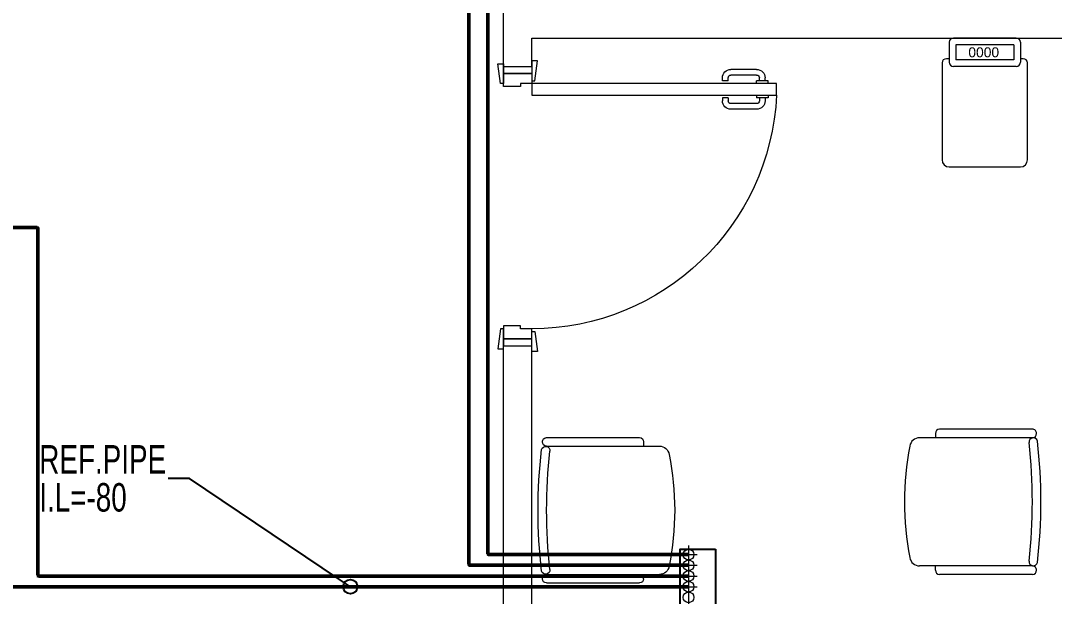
# Model space of a CAD drawing. Header units: millimetres. Extents: x -160614 to 59925, y -157025 to 0.
# Drawn here: x -128454 to -124825, y -111402 to -109382 of the extents above; entities that cross this region are included whole.
import ezdxf
from ezdxf import colors
from ezdxf.entities.mleader import LeaderData, LeaderLine
from ezdxf.math import Vec2, Vec3

# ---------------------------------------------------------------- set-up
doc = ezdxf.new("R2010")
doc.units = ezdxf.units.MM
doc.header["$LTSCALE"] = 8
doc.linetypes.add('AXES', pattern=[50.8, 31.75, -6.35, 6.35, -6.35])
doc.layers.get('0').update_dxf_attribs({"color": 9, "lineweight": 5})
for name, color, linetype, lineweight in [('72_EGR_EQP_TAG', 9, 'Continuous', 5), ('LOADING', 9, 'Continuous', 5), ('Walls', 9, 'Continuous', 5), ('Wooden Joinery', 9, 'Continuous', 5)]:
    doc.layers.add(name, color=color, linetype=linetype, lineweight=lineweight)
for name, color, linetype in [('A-OPEN', 4, 'Continuous'), ('M-TEXT-RP', 7, 'Continuous'), ('REF', 42, 'Continuous'), ('REF-thin', 8, 'Continuous')]:
    doc.layers.add(name, color=color, linetype=linetype)
doc.layers.get('0').off()
doc.layers.get('0').freeze()
doc.styles.add('LEROY100', font='arial.ttf', dxfattribs={"width": 0.7})
doc.styles.get("Standard").update_dxf_attribs({"font": 'ARIALUNI.TTF'})

# ---------------------------------------------------------------- blocks, each defined once
blk = doc.blocks.new('A$C72370EFE')
at = {"layer": 'Wooden Joinery'}
for p, q in [((-0.01, -0.03), (-0.01, -0.07)), ((0, -0.03), (-0.01, -0.03)), ((0.04, -0.03), (0.05, -0.03)), ((0.05, -0.03), (0.05, -0.07)), ((-0.05, -0.07), (-0.05, -0.16)), ((-0.03, -0.07), (-0.03, -0.16)), ((-0.01, -0.04), (-0.02, -0.04)), ((-0.01, -0.06), (-0.02, -0.06)), ((0, -0.07), (-0.01, -0.07)), ((0.04, -0.07), (0.05, -0.07)), ((0.05, -0.04), (0.06, -0.04)), ((0.05, -0.06), (0.06, -0.06)), ((0.07, -0.07), (0.07, -0.16)), ((0.09, -0.07), (0.09, -0.16)), ((-0.01, -0.17), (-0.02, -0.17)), ((-0.01, -0.17), (-0.01, -0.19)), ((0.05, -0.17), (0.06, -0.17)), ((0.05, -0.17), (0.05, -0.19)), ((-0.01, -0.19), (-0.02, -0.19)), ((0.05, -0.19), (0.06, -0.19))]:
    blk.add_line(p, q, dxfattribs=at)
for centre, radius, start, end in [((-0.02, -0.07), 0.03, 90, 180), ((-0.02, -0.07), 0.01, 90, 180), ((0.06, -0.07), 0.03, 0, 90), ((0.06, -0.07), 0.01, 0, 90), ((-0.02, -0.16), 0.03, 180, 270), ((-0.02, -0.16), 0.01, 180, 270), ((0.06, -0.16), 0.01, 270, 0), ((0.06, -0.16), 0.03, 270, 0)]:
    blk.add_arc(centre, radius, start, end, dxfattribs=at)
blk = doc.blocks.new('A$C5DAD61B4')
at = {"layer": 'Wooden Joinery'}
for points in [[(80, 959.1), (80, 969.1), (10, 979.1), (10, 959.1)], [(940, 959.1), (940, 969.1), (1010, 979.1), (1010, 959.1)], [(70, 859.1), (70, 849.1), (0, 839.1), (0, 859.1)], [(120, 859.1), (120, 0), (80, 0), (80, 859.1)], [(950, 859.1), (950, 849.1), (1020, 839.1), (1020, 859.1)]]:
    blk.add_lwpolyline(points, close=True, dxfattribs=at)
for points in [[(45, 859.1), (45, 959.1), (20, 959.1), (20, 859.1), (45, 859.1)], [(45, 859.1), (80, 859.1), (80, 899.1), (90, 899.1), (90, 959.1), (45, 959.1), (45, 859.1)], [(975, 859.1), (940, 859.1), (940, 899.1), (930, 899.1), (930, 959.1), (975, 959.1), (975, 859.1)], [(975, 859.1), (975, 959.1), (1000, 959.1), (1000, 859.1), (975, 859.1)]]:
    blk.add_lwpolyline(points, dxfattribs=at)
blk.add_arc((80, 859.1), 860, 272.666, 0, dxfattribs=at)
at = {"layer": 'Wooden Joinery', "xscale": 999.9999999998854, "yscale": 999.9999999998854, "zscale": 999.9999999998854, "rotation": 180}
blk.add_blockref('A$C72370EFE', (120, 0), dxfattribs=at)
blk = doc.blocks.new('GF21016-P')
at = {"layer": 'LOADING', "extrusion": (-1.24384e-09, -1.20261e-09, -1)}
for p, q in [((0.0128, 0.0179), (0.0128, 0.4136)), ((0.4628, 0.0179), (0.4628, 0.4136)), ((-0.0172, 0.0179), (-0.0172, 0.3435)), ((-0.0022, 0.3585), (0.0128, 0.3585)), ((0.4778, 0.3585), (0.4628, 0.3585)), ((0.4928, 0.0179), (0.4928, 0.3435)), ((0.4778, 0.0029), (0.4778, 0.0029))]:
    blk.add_line(p, q, dxfattribs=at)
for centre, radius, start, end in [((-0.2378, -0.5362), 1.0036, 78.7568, 101.2432), ((-0.0478, 0.4136), 0.035, 0, 80.6557), ((-0.4278, 0.4136), 0.035, 99.3443, 180), ((0.0022, 0.3435), 0.015, 0, 90), ((-0.4778, 0.3435), 0.015, 90, 180), ((0.0022, 0.0179), 0.015, 270, 0), ((0.0022, 0.0179), 0.015, 180, 270), ((-0.0284, 0.0145), 0.015, 284.3864, 95.5209), ((-0.2378, 1.8734), 1.8855, 263.5119, 276.4881), ((-0.2378, 1.8928), 1.8749, 263.6341, 276.3659), ((-0.4471, 0.0145), 0.015, 84.4791, 255.6136), ((-0.4778, 0.0179), 0.015, 270, 0), ((-0.4778, 0.0179), 0.015, 180, 270)]:
    blk.add_arc(centre, radius, start, end, dxfattribs=at)
blk = doc.blocks.new('HF13461A-P')
at = {"layer": 'LOADING'}
for p, q in [((0.2579, 0.4503), (0.0379, 0.4503)), ((0.0229, 0.4353), (0.0229, 0.3653)), ((0.2493, 0.4266), (0.0466, 0.4266)), ((0.0466, 0.4266), (0.0466, 0.3739)), ((0.2493, 0.4266), (0.2493, 0.3739)), ((0.2729, 0.4353), (0.2729, 0.3653)), ((0.0229, 0.3778), (0.0129, 0.3778)), ((0.2493, 0.3739), (0.0466, 0.3739)), ((0.2829, 0.3778), (0.2729, 0.3778)), ((-0.0021, 0.3628), (-0.0021, 0.0228)), ((0.2579, 0.3503), (0.0379, 0.3503)), ((0.2979, 0.0228), (0.2979, 0.3628)), ((0.0229, -0.0022), (0.2729, -0.0022))]:
    blk.add_line(p, q, dxfattribs=at)
for centre, radius, start, end in [((0.0379, 0.4353), 0.015, 90, 180), ((0.2579, 0.4353), 0.015, 0, 90), ((0.0129, 0.3628), 0.015, 90, 180), ((0.0379, 0.3653), 0.015, 180, 270), ((0.2579, 0.3653), 0.015, 270, 0), ((0.2829, 0.3628), 0.015, 0, 90), ((0.0229, 0.0228), 0.025, 180, 270), ((0.2729, 0.0228), 0.025, 270, 0)]:
    blk.add_arc(centre, radius, start, end, dxfattribs=at)
blk.add_text('0000', height=0.03477, dxfattribs=at).set_placement((0.0901, 0.3829))
blk = doc.blocks.new('GF1')
at = {"layer": 'Walls', "color": 9}
for p, q in [((-126759.6, -109542.6), (-126759.6, -109342.6)), ((-126659.6, -109442.6), (-122507.8, -109442.6)), ((-126659.6, -109542.6), (-126659.6, -109442.6)), ((-126759.6, -109542.6), (-126659.6, -109542.6)), ((-126759.6, -110522.6), (-126659.6, -110522.6)), ((-126759.6, -113152.6), (-126759.6, -110532.6)), ((-126659.6, -112952.6), (-126659.6, -110542.6))]:
    blk.add_line(p, q, dxfattribs=at)
at = {"layer": 'LOADING', "color": 9, "lineweight": 0, "xscale": 1000, "yscale": 1000, "zscale": 1000}
blk.add_blockref('HF13461A-P', (-125217.2, -109892.9), dxfattribs=at)
at = {"layer": 'LOADING', "color": 9, "extrusion": (-2.24019e-05, -2.67576e-11, 1), "xscale": -1000.000000000003, "yscale": 1000.000000000003, "zscale": -1000.000000000003, "rotation": 90.00002511235276}
blk.add_blockref('GF21016-P', (-124884.4, -110832.2, 2.8), dxfattribs=at)
at = {"layer": 'LOADING', "color": 9, "extrusion": (-1.86519e-05, -4.75185e-05, 1), "xscale": 1000.000000000001, "yscale": 1000.000000000001, "zscale": -1000.000000000001, "rotation": 269.9999749024568}
blk.add_blockref('GF21016-P', (-126625.6, -110861.9, 7.6), dxfattribs=at)
at = {"layer": 'Wooden Joinery', "color": 9, "xscale": -1, "rotation": 90}
blk.add_blockref('A$C5DAD61B4', (-125800.5, -109522.6), dxfattribs=at)
blk = doc.blocks.new('_Origin')
at = {"color": 0, "linetype": 'ByBlock', "lineweight": -2}
blk.add_line((0, 0), (-1, 0), dxfattribs=at)
blk.add_circle((0, 0), 0.5, dxfattribs=at)

msp = doc.modelspace()

# ---------------------------------------------------------------- linework, layer by layer
at = {"layer": 'A-OPEN'}
msp.add_lwpolyline([(-126015, -111236.5), (-126015, -111503.2), (-126139.4, -111503.2), (-126139.4, -111236.5)], close=True, dxfattribs=at)
at = {"layer": 'REF', "lineweight": 50}
for p, q in [((-126880.9, -111290.3), (-126880.9, -107563.9)), ((-126814.3, -111252.8), (-126814.3, -108445.5)), ((-128396.4, -110107.7), (-129656.8, -110107.7)), ((-128393.9, -111327.8), (-128393.9, -110110.2)), ((-126109.4, -111255.3), (-126811.8, -111255.3)), ((-126109.4, -111292.8), (-126878.4, -111292.8)), ((-126109.4, -111330.3), (-128391.4, -111330.3)), ((-126109.4, -111367.8), (-128484.6, -111367.8))]:
    msp.add_line(p, q, dxfattribs=at)
at = {"layer": 'REF', "linetype": 'Continuous', "lineweight": 15, "ltscale": 1.02}
for centre in [(-126109.4, -111255.3), (-126109.4, -111292.8), (-126109.4, -111330.3), (-126109.4, -111367.8), (-126109.4, -111405.3)]:
    msp.add_circle(centre, 18.8, dxfattribs=at)
at = {"layer": 'REF', "lineweight": 50, "ltscale": 1.034}
for centre, start, end in [((-128396.4, -110110.2), 0, 90), ((-126811.8, -111252.8), 180, 270), ((-126878.4, -111290.3), 180, 270), ((-128391.4, -111327.8), 180, 270)]:
    msp.add_arc(centre, 2.5, start, end, dxfattribs=at)
at = {"layer": 'REF-thin', "linetype": 'AXES', "lineweight": 20, "ltscale": 1.02}
for p, q in [((-126109.4, -111223.3), (-126109.4, -111283.3)), ((-126109.4, -111225.3), (-126109.4, -111285.3)), ((-126139.4, -111255.3), (-126079.4, -111255.3)), ((-126109.4, -111262.8), (-126109.4, -111322.8)), ((-126139.4, -111292.8), (-126079.4, -111292.8)), ((-126109.4, -111300.3), (-126109.4, -111360.3)), ((-126139.4, -111330.3), (-126079.4, -111330.3)), ((-126109.4, -111337.8), (-126109.4, -111397.8)), ((-126139.4, -111367.8), (-126079.4, -111367.8)), ((-126109.4, -111375.3), (-126109.4, -111435.3))]:
    msp.add_line(p, q, dxfattribs=at)

# ---------------------------------------------------------------- block references
at = {"layer": '72_EGR_EQP_TAG'}
msp.add_blockref('GF1', (0, 0), dxfattribs=at)

# ---------------------------------------------------------------- leaders
at = {"layer": 'M-TEXT-RP', "lineweight": 15}
ml = msp.add_multileader_mtext('Standard', dxfattribs=at)
ml.set_content('\\A1;REF.PIPE{\\H0.99997x;\\P\\A0;\\H1.00003x;\\C1;I.L=-80}', color=256, style='LEROY100')
ml.set_leader_properties()
ml.set_arrow_properties(name='ORIGIN')
ml.build(insert=Vec2(0, 0))
ml.multileader.update_dxf_attribs({"text_left_attachment_type": 2, "text_right_attachment_type": 2, "dogleg_length": 277.5, "arrow_head_size": 50})
ctx = ml.context
ctx.base_point, ctx.char_height, ctx.arrow_head_size, ctx.landing_gap_size, ctx.plane_origin = Vec3(-128409.2, -110988.6), 100, 50, 20, Vec3(-127425.6, -107461.2)
ctx.left_attachment, ctx.right_attachment = 2, 2
notes = []
notes.append((ctx, [(1, (1, 1, 0), (-127862.2, -110988.6), (-1, 0), 74.3, [(0, [(-127297, -111367.8)], 0, [])])]))
ctx.mtext.insert, ctx.mtext.width, ctx.mtext.line_spacing_factor, ctx.mtext.flow_direction = Vec3(-128389.2, -110870.9), 43.984, 0.8, 5
for ctx, leaders in notes:
    for number, flags, end, landing, length, lines in leaders:
        leader = LeaderData()
        leader.index, (leader.has_last_leader_line, leader.has_dogleg_vector, leader.attachment_direction) = number, flags
        leader.last_leader_point, leader.dogleg_vector, leader.dogleg_length = Vec3(end), Vec3(landing), length
        for number, points, colour, breaks in lines:
            line = LeaderLine()
            line.index, line.vertices, line.color, line.breaks = number, Vec3.list(points), colors.encode_raw_color(colour), breaks
            leader.lines.append(line)
        ctx.leaders.append(leader)

doc.saveas('drawing.dxf')
